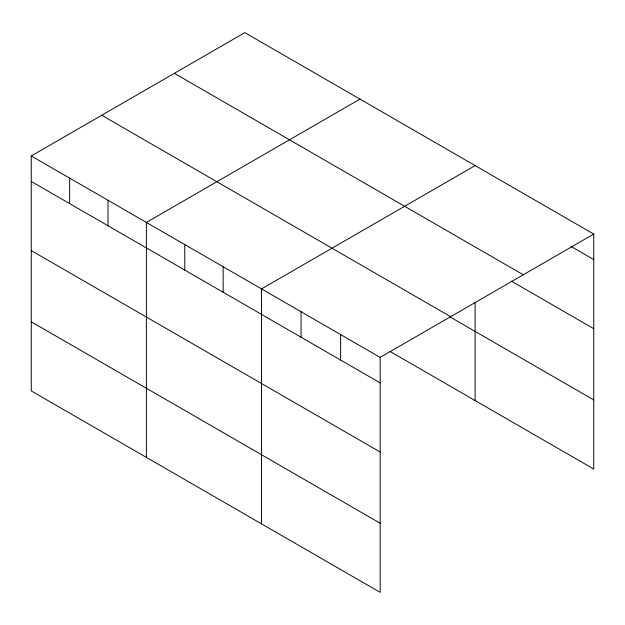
<?xml version="1.0" encoding="UTF-8"?>
<svg xmlns="http://www.w3.org/2000/svg" width="625" height="625" viewBox="0 0 625 625"><rect width="100%" height="100%" fill="white"/><g stroke="black" fill="none" stroke-linecap="round" stroke-linejoin="round"><path stroke-width="0.94" d="M31.25 155.953L380.156 357.391L380.156 592.359L31.25 390.922L31.25 155.953L244.844 32.641L593.75 234.078L593.75 469.047L390.016 351.422M359.984 99.109L146.391 222.43L146.391 457.398M475.125 165.586L261.531 288.906L261.531 523.875M380.156 357.391L593.75 234.078M571.031 246.453L593.75 259.562M174.359 73.328L523.266 274.773M511.297 281.094L593.75 328.695M101.734 115.258L450.641 316.695M450.094 316.977L593.75 399.922M31.25 181.445L380.156 382.883M31.25 250.57L380.156 452.008M31.25 321.797L380.156 523.234M475.125 302.555L475.125 400.555M340.617 334.562L340.617 360.055M301.07 311.734L301.07 337.219M223.148 266.742L223.148 292.234M184.766 244.586L184.766 270.078M108.008 200.273L108.008 225.758M69.633 178.109L69.633 203.602"/></g></svg>
